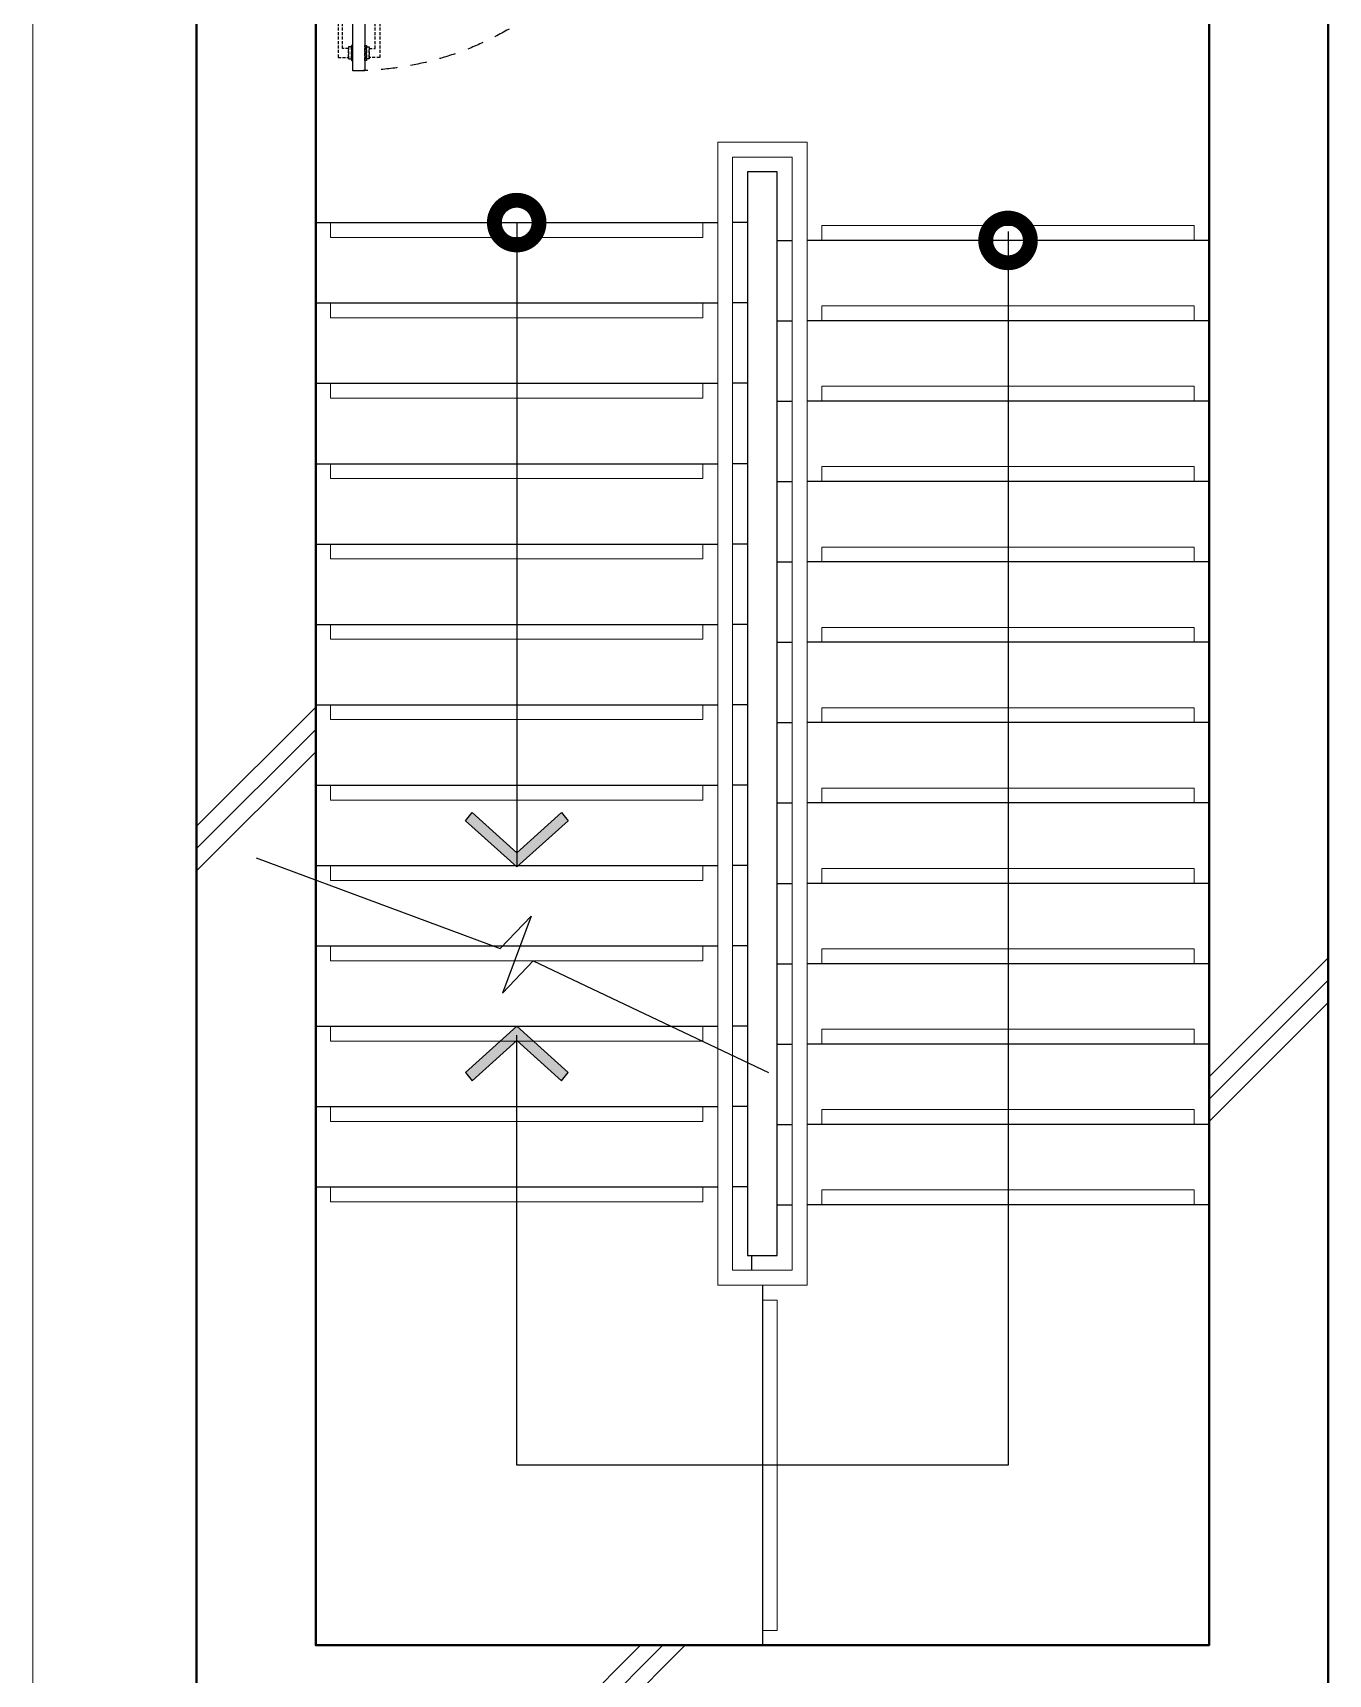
# Model space of a CAD drawing. Header units: millimetres. Extents: x 3546612 to 5615882, y 547008 to 3162891.
# Drawn here: x 5355575 to 5359925, y 2384221 to 2389735 of the extents above; entities that cross this region are included whole.
import ezdxf

# ---------------------------------------------------------------- set-up
doc = ezdxf.new("R2010")
doc.units = ezdxf.units.MM
doc.linetypes.add('XR-평면도$0$DASHEDX2', pattern=[1.5, 1, -0.5])
doc.linetypes.add('XR-평면도$0$HID', pattern=[2, 1.1, -0.9])
for name, color, linetype, lineweight in [('XR-평면도$0$A-CNTL', 9, 'Continuous', 15), ('XR-평면도$0$A-CONC-LIN1', 9, 'Continuous', 40), ('XR-평면도$0$A-DWXM-DOOR', 9, 'Continuous', 25), ('XR-평면도$0$A-ELEV-LIN3', 9, 'Continuous', 18), ('XR-평면도$0$A-SSXM-STAIR', 9, 'Continuous', 25), ('XR-평면도$0$A-SSXS-HAND', 9, 'Continuous', 20), ('XR-평면도$0$A-XXXX-SYMB', 9, 'Continuous', 25)]:
    doc.layers.add(name, color=color, linetype=linetype, lineweight=lineweight)
doc.layers.add('XR-평면도$0$A-CONC-SOLD', color=9, linetype='Continuous')

# ---------------------------------------------------------------- blocks, each defined once
blk = doc.blocks.new('XR-평면도$0$ARROW')
blk.add_lwpolyline([(-0.002, 0.87), (0.738, 0), (-0.002, -0.87), (0.15, -1), (1, 0), (0.15, 1)], close=True)
for points in [[(-0.002, 0.87), (0.15, 1), (0.738, 0), (1, 0)], [(0.738, 0), (1, 0), (-0.002, -0.87), (0.15, -1)]]:
    blk.add_solid(points)
blk = doc.blocks.new('XR-평면도$0$#7~16 계단 1f~8f')
at = {"layer": 'XR-평면도$0$A-ELEV-LIN3'}
for points in [[(277066.1, 9785.9), (277066.1, 9735.9), (278316.1, 9735.9), (278316.1, 9785.9)], [(279966.1, 9725.9), (279966.1, 9775.9), (278716.1, 9775.9), (278716.1, 9725.9)], [(277066.1, 9515.9), (277066.1, 9465.9), (278316.1, 9465.9), (278316.1, 9515.9)], [(279966.1, 9455.9), (279966.1, 9505.9), (278716.1, 9505.9), (278716.1, 9455.9)], [(277066.1, 9245.9), (277066.1, 9195.9), (278316.1, 9195.9), (278316.1, 9245.9)], [(279966.1, 9185.9), (279966.1, 9235.9), (278716.1, 9235.9), (278716.1, 9185.9)], [(277066.1, 8975.9), (277066.1, 8925.9), (278316.1, 8925.9), (278316.1, 8975.9)], [(279966.1, 8915.9), (279966.1, 8965.9), (278716.1, 8965.9), (278716.1, 8915.9)], [(277066.1, 8705.9), (277066.1, 8655.9), (278316.1, 8655.9), (278316.1, 8705.9)], [(279966.1, 8645.9), (279966.1, 8695.9), (278716.1, 8695.9), (278716.1, 8645.9)], [(277066.1, 8435.9), (277066.1, 8385.9), (278316.1, 8385.9), (278316.1, 8435.9)], [(279966.1, 8375.9), (279966.1, 8425.9), (278716.1, 8425.9), (278716.1, 8375.9)], [(277066.1, 8165.9), (277066.1, 8115.9), (278316.1, 8115.9), (278316.1, 8165.9)], [(279966.1, 8105.9), (279966.1, 8155.9), (278716.1, 8155.9), (278716.1, 8105.9)], [(277066.1, 7895.9), (277066.1, 7845.9), (278316.1, 7845.9), (278316.1, 7895.9)], [(279966.1, 7835.9), (279966.1, 7885.9), (278716.1, 7885.9), (278716.1, 7835.9)], [(277066.1, 7625.9), (277066.1, 7575.9), (278316.1, 7575.9), (278316.1, 7609.9)], [(278316.1, 7609.9), (278316.1, 7625.9)], [(279966.1, 7565.9), (279966.1, 7615.9), (278716.1, 7615.9), (278716.1, 7565.9)], [(277066.1, 7355.9), (277066.1, 7305.9), (278316.1, 7305.9), (278316.1, 7355.9)], [(279966.1, 7295.9), (279966.1, 7345.9), (278716.1, 7345.9), (278716.1, 7295.9)], [(277066.1, 7085.9), (277066.1, 7035.9), (278316.1, 7035.9), (278316.1, 7085.9)], [(279966.1, 7025.9), (279966.1, 7075.9), (278716.1, 7075.9), (278716.1, 7025.9)], [(277066.1, 6815.9), (277066.1, 6765.9), (278316.1, 6765.9), (278316.1, 6815.9)], [(279966.1, 6755.9), (279966.1, 6805.9), (278716.1, 6805.9), (278716.1, 6755.9)], [(277066.1, 6545.9), (277066.1, 6495.9), (278316.1, 6495.9), (278316.1, 6545.9)], [(279966.1, 6485.9), (279966.1, 6535.9), (278716.1, 6535.9), (278716.1, 6485.9)], [(278516.1, 5055.9), (278566.1, 5055.9), (278566.1, 6165.9), (278516.1, 6165.9)]]:
    blk.add_lwpolyline(points, dxfattribs=at)
at = {"layer": 'XR-평면도$0$A-SSXM-STAIR'}
for p, q in [((278479.8, 6315.9), (278479.8, 6265.9)), ((278516.1, 6215.9), (278516.1, 5005.9))]:
    blk.add_line(p, q, dxfattribs=at)
for points in [[(278466.1, 9955.9), (278466.1, 6315.9), (278566.1, 6315.9), (278566.1, 9955.9), (278466.1, 9955.9)], [(277016.1, 9785.9), (278366.1, 9785.9)], [(278466.1, 9785.9), (278416.1, 9785.9)], [(278566.1, 9725.9), (278616.1, 9725.9)], [(278566.1, 9725.9), (278616.1, 9725.9)], [(280016.1, 9725.9), (278666.1, 9725.9)], [(277016.1, 9515.9), (278366.1, 9515.9)], [(278466.1, 9515.9), (278416.1, 9515.9)], [(278566.1, 9455.9), (278616.1, 9455.9)], [(278566.1, 9455.9), (278616.1, 9455.9)], [(280016.1, 9455.9), (278666.1, 9455.9)], [(277016.1, 9245.9), (278366.1, 9245.9)], [(278466.1, 9245.9), (278416.1, 9245.9)], [(278566.1, 9185.9), (278616.1, 9185.9)], [(278566.1, 9185.9), (278616.1, 9185.9)], [(280016.1, 9185.9), (278666.1, 9185.9)], [(277016.1, 8975.9), (278366.1, 8975.9)], [(278466.1, 8975.9), (278416.1, 8975.9)], [(278566.1, 8915.9), (278616.1, 8915.9)], [(278566.1, 8915.9), (278616.1, 8915.9)], [(280016.1, 8915.9), (278666.1, 8915.9)], [(277016.1, 8705.9), (278366.1, 8705.9)], [(278466.1, 8705.9), (278416.1, 8705.9)], [(278566.1, 8645.9), (278616.1, 8645.9)], [(278566.1, 8645.9), (278616.1, 8645.9)], [(280016.1, 8645.9), (278666.1, 8645.9)], [(277016.1, 8435.9), (278366.1, 8435.9)], [(278466.1, 8435.9), (278416.1, 8435.9)], [(278566.1, 8375.9), (278616.1, 8375.9)], [(278566.1, 8375.9), (278616.1, 8375.9)], [(280016.1, 8375.9), (278666.1, 8375.9)], [(277016.1, 8165.9), (278366.1, 8165.9)], [(278466.1, 8165.9), (278416.1, 8165.9)], [(278566.1, 8105.9), (278616.1, 8105.9)], [(278566.1, 8105.9), (278616.1, 8105.9)], [(280016.1, 8105.9), (278666.1, 8105.9)], [(277016.1, 7895.9), (278366.1, 7895.9)], [(278466.1, 7895.9), (278416.1, 7895.9)], [(278566.1, 7835.9), (278616.1, 7835.9)], [(278566.1, 7835.9), (278616.1, 7835.9)], [(280016.1, 7835.9), (278666.1, 7835.9)], [(277016.1, 7625.9), (278366.1, 7625.9)], [(278466.1, 7625.9), (278416.1, 7625.9)], [(278566.1, 7565.9), (278616.1, 7565.9)], [(278566.1, 7565.9), (278616.1, 7565.9)], [(280016.1, 7565.9), (278666.1, 7565.9)], [(277016.1, 7355.9), (278366.1, 7355.9)], [(278466.1, 7355.9), (278416.1, 7355.9)], [(278566.1, 7295.9), (278616.1, 7295.9)], [(278566.1, 7295.9), (278616.1, 7295.9)], [(280016.1, 7295.9), (278666.1, 7295.9)], [(277016.1, 7085.9), (278366.1, 7085.9)], [(278466.1, 7085.9), (278416.1, 7085.9)], [(278566.1, 7025.9), (278616.1, 7025.9)], [(278566.1, 7025.9), (278616.1, 7025.9)], [(280016.1, 7025.9), (278666.1, 7025.9)], [(277016.1, 6815.9), (278366.1, 6815.9)], [(278466.1, 6815.9), (278416.1, 6815.9)], [(278566.1, 6755.9), (278616.1, 6755.9)], [(278566.1, 6755.9), (278616.1, 6755.9)], [(280016.1, 6755.9), (278666.1, 6755.9)], [(277016.1, 6545.9), (278366.1, 6545.9)], [(278466.1, 6545.9), (278416.1, 6545.9)], [(278566.1, 6485.9), (278616.1, 6485.9)], [(278566.1, 6485.9), (278616.1, 6485.9)], [(280016.1, 6485.9), (278666.1, 6485.9)]]:
    blk.add_lwpolyline(points, dxfattribs=at)
at = {"layer": 'XR-평면도$0$A-SSXS-HAND'}
for points in [[(278366.1, 7556.2), (278366.1, 6215.9), (278666.1, 6215.9), (278666.1, 10055.9), (278366.1, 10055.9), (278366.1, 7556.2)], [(278416.1, 7532.5), (278416.1, 6265.9), (278616.1, 6265.9), (278616.1, 10005.9), (278416.1, 10005.9), (278416.1, 7532.5)]]:
    blk.add_lwpolyline(points, dxfattribs=at)
at = {"layer": 'XR-평면도$0$A-XXXX-SYMB', "const_width": 150}
for points in [[(277716.1, 9785.9, 1), (277666.1, 9785.9, 1)], [(279366.1, 9725.9, 1), (279316.1, 9725.9, 1)]]:
    blk.add_lwpolyline(points, format="xyb", close=True, dxfattribs=at)
at = {"layer": 'XR-평면도$0$A-XXXX-SYMB'}
for points in [[(277691.1, 9785.9), (277691.1, 7625.9)], [(279341.1, 9755.9), (279341.1, 5610.9), (277691.1, 5610.9), (277691.1, 7055.9)], [(276816.1, 7652.1), (277635.7, 7346.5), (277739.1, 7455.1), (277643.1, 7196.7), (277746.4, 7305.3), (278536.9, 6930.1)]]:
    blk.add_lwpolyline(points, dxfattribs=at)
at = {"layer": 'XR-평면도$0$A-XXXX-SYMB', "yscale": 172.3206394866575, "zscale": 183.004177226685}
for p, xscale, rotation in [((277691.1, 7803.9), -183.004177226685, 89.99999999999997), ((277691.1, 6902.9), 183.004177226685, 89.99999999999999)]:
    blk.add_blockref('XR-평면도$0$ARROW', p, dxfattribs=dict(at, xscale=xscale, rotation=rotation))
blk = doc.blocks.new('XR-평면도$0$계단실(기준층)230530')
blk.add_blockref('XR-평면도$0$#7~16 계단 1f~8f', (-3702707.2, 1555614.7))
blk = doc.blocks.new('XR-평면도$0$중심선(210216)')
at = {"layer": 'XR-평면도$0$A-CNTL', "ltscale": 300}
blk.add_lwpolyline([(33000, 206000), (33000, -10000)], dxfattribs=at)
blk = doc.blocks.new('XR-평면도$0$도어_008')
at = {"layer": 'XR-평면도$0$A-DWXM-DOOR'}
blk.add_lwpolyline([(65, 0), (65, 1050), (25, 1050), (25, 0)], close=True, dxfattribs=at)
at = {"layer": 'XR-평면도$0$A-DWXM-DOOR', "color": 9, "linetype": 'XR-평면도$0$DASHEDX2', "ltscale": 10}
for points in [[(-25, 1005), (10, 1005), (10, 975), (-10, 975), (-10, 875), (-25, 875)], [(20, 1010), (20, 970), (10, 970), (10, 1010)], [(20, 965), (20, 1015), (25, 1015), (25, 965)], [(70, 965), (70, 1015), (65, 1015), (65, 965)], [(70, 1010), (70, 970), (80, 970), (80, 1010)], [(115, 1005), (80, 1005), (80, 975), (100, 975), (100, 875), (115, 875)]]:
    blk.add_lwpolyline(points, close=True, dxfattribs=at)
at = {"layer": 'XR-평면도$0$A-DWXM-DOOR', "color": 0}
for points in [[(0, -260), (0, -270), (25, -270), (25, -230), (40, -230), (40, -40), (25, -40), (25, 0), (0, 0), (0, -10)], [(1100, -260), (1100, -270), (1075, -270), (1075, -230), (1060, -230), (1060, -40), (1075, -40), (1075, 0), (1100, 0), (1100, -10)]]:
    blk.add_lwpolyline(points, dxfattribs=at)
at = {"layer": 'XR-평면도$0$A-DWXM-DOOR', "color": 9}
for points in [[(25, 0), (1075, 0)], [(1060, -40), (40, -40)], [(1075, -270), (25, -270)], [(1060, -230), (40, -230)]]:
    blk.add_lwpolyline(points, dxfattribs=at)
at = {"layer": 'XR-평면도$0$A-DWXM-DOOR', "color": 1, "linetype": 'XR-평면도$0$HID', "ltscale": 50}
blk.add_arc((25, 0), 1050, 0, 90, dxfattribs=at)
blk = doc.blocks.new('XR-평면도$0$계단실_7_기준층(210720)')
at = {"layer": 'XR-평면도$0$A-CONC-SOLD'}
h = blk.add_hatch(dxfattribs=at)
h.set_pattern_fill('CONC', color=256, scale=100)
h.set_pattern_definition([(45, (-1631837.4, -693570.6), (-2121.3203, 2121.3203), []), (45, (-1631837.4, -693495.6), (-2121.3203, 2121.3203), []), (45, (-1631837.4, -693420.6), (-2121.3203, 2121.3203), [])])
h.paths.add_polyline_path([(3400, -9600), (400, -9600), (400, -3250), (485, -3250), (485, -3000), (400, -3000), (400, -1700), (0, -1700), (0, -10000), (3800, -10000), (3800, -1700), (3400, -1700), (3400, -3000), (1600, -3000), (1600, -3250), (3400, -3250)])
h.paths.add_polyline_path([(3800, 0), (2450, 0), (2450, -400), (3400, -400), (3400, -600), (3800, -600)])
h.paths.add_polyline_path([(0, 0), (0, -600), (400, -600), (400, -400), (1350, -400), (1350, 0)])
at = {"layer": 'XR-평면도$0$A-CONC-LIN1'}
for points in [[(0, -1765), (0, -10000), (3800, -10000), (3800, -1765)], [(400, -1765), (400, -3000), (485, -3000), (485, -3250), (400, -3250), (400, -9600), (3400, -9600), (3400, -3250), (1615, -3250), (1615, -3000), (3400, -3000)]]:
    blk.add_lwpolyline(points, dxfattribs=at)
at = {"xscale": -1, "rotation": 180}
blk.add_blockref('XR-평면도$0$도어_008', (500, -3260), dxfattribs=at)

msp = doc.modelspace()

# ---------------------------------------------------------------- block references
for name, p in [('XR-평면도$0$계단실(기준층)230530', (8782216.1, 823697)), ('XR-평면도$0$계단실(기준층)230530', (8782216.1, 823697)), ('XR-평면도$0$계단실(기준층)230530', (8782216.1, 823697)), ('XR-평면도$0$계단실_7_기준층(210720)', (5356125, 2393917.6)), ('XR-평면도$0$계단실_7_기준층(210720)', (5356125, 2393917.6)), ('XR-평면도$0$계단실_7_기준층(210720)', (5356125, 2393917.6))]:
    msp.add_blockref(name, p)
at = {"layer": 'XR-평면도$0$A-CNTL'}
msp.add_blockref('XR-평면도$0$중심선(210216)', (5322575, 2339367.6), dxfattribs=at)

doc.saveas('drawing.dxf')
